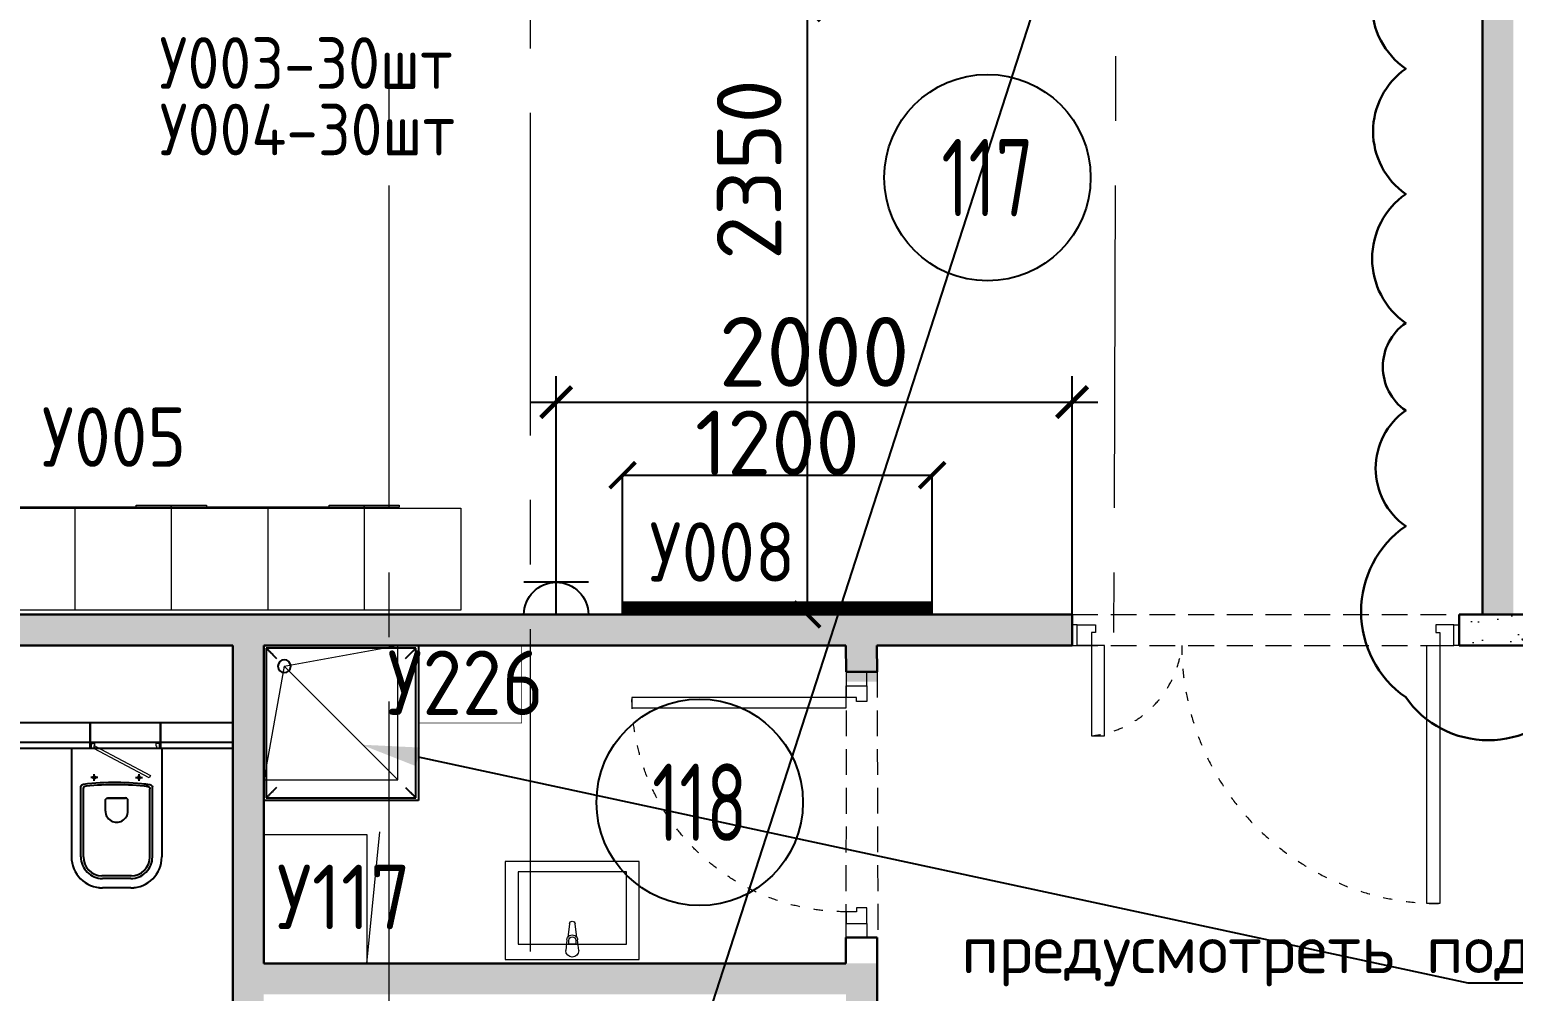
# Model space of a CAD drawing. Header units: millimetres. Extents: x -8417289 to 9420486, y 0 to 166066.
# Drawn here: x -192626 to -186875, y 77240 to 80967 of the extents above; entities that cross this region are included whole.
import ezdxf
from ezdxf import colors
from ezdxf.entities.mleader import LeaderData, LeaderLine
from ezdxf.enums import TextEntityAlignment as Align
from ezdxf.math import Vec2, Vec3

# ---------------------------------------------------------------- set-up
doc = ezdxf.new("R2010")
doc.units = ezdxf.units.MM
doc.header["$MEASUREMENT"] = 0
doc.set_wipeout_variables(frame=1)
doc.header["$PDMODE"] = 3
doc.header["$PDSIZE"] = -4
for name, pattern in [('ACAD_ISO03W100', [30, 12, -18]), ('ADSK_Штриховая_ш2 п1', [3, 2, -1]), ('CENTER', [2, 1.25, -0.25, 0.25, -0.25])]:
    doc.linetypes.add(name, pattern=pattern)
doc.layers.get('0').update_dxf_attribs({"color": 250, "lineweight": 9})
doc.layers.get('Defpoints').update_dxf_attribs({"color": 6})
for name, color, linetype, lineweight in [('_АР ТЕКСТ', 250, 'Continuous', 25), ('АР_Двери', 175, 'Continuous', 18), ('АР_Маркер экспликации', 239, 'Continuous', 13), ('АР_Номер помещения', 1, 'Continuous', 25), ('АР_Оси', 195, 'Continuous', 9), ('АР_Перегородки газоблок', 165, 'Continuous', 30), ('АР_Перегородки газоблок_Штрих', 165, 'Continuous', 5), ('АР_тонкая линия', 250, 'Continuous', 0), ('ТХ_мебель передв', 250, 'Continuous', 13)]:
    doc.layers.add(name, color=color, linetype=linetype, lineweight=lineweight)
for name, color, linetype in [('ТХ_мебель передв_поз', 251, 'Continuous'), ('ТХ_привязки ЭО', 96, 'Continuous'), ('ТХ_привязки_ВК', 174, 'Continuous'), ('ТХ_привязки_ЭО', 96, 'Continuous'), ('ТХ_примечание', 40, 'Continuous'), ('ТХ_размеры', 240, 'Continuous'), ('ТХ_розетки ЭО', 86, 'Continuous'), ('ТХ_сантехника', 253, 'Continuous')]:
    doc.layers.add(name, color=color, linetype=linetype)
doc.styles.add('GOST 2.304', font='CS_Gost2304.shx')
doc.styles.add('gost_A', font='CS_Gost2304.shx', dxfattribs={"width": 0.71})
doc.styles.add('ISOCPEUR', font='isocpeur.TTF')
doc.styles.add('ISOCPEUR_1', font='isocpeur.TTF', dxfattribs={"width": 0.9, "height": 250})
doc.dimstyles.new('R_100', dxfattribs={"dimtxt": 270, "dimasz": 120, "dimexe": 100, "dimexo": 0, "dimgap": 60, "dimtad": 1, "dimdec": 0, "dimrnd": 50, "dimzin": 0, "dimdsep": 46, "dimtxsty": 'ISOCPEUR', "dimblk": 'ARCHTICK', "dimcen": 0, "dimdle": 100, "dimclrd": 256, "dimclre": 256, "dimclrt": 256, "dimadec": 0, "dimazin": 0, "dimtfac": 2, "dimtdec": 0, "dimtofl": 0, "dimtmove": 1, "dimatfit": 3, "dimfxl": 1, "dimtvp": 3, "dimtolj": 1, "dimtzin": 0, "dimarcsym": 0})
doc.dimstyles.new('Копия SPDS', dxfattribs={"dimtxt": 250, "dimasz": 100, "dimexe": 0.5, "dimexo": 0.625, "dimtad": 1, "dimdec": 0, "dimrnd": 10, "dimtxsty": 'ISOCPEUR', "dimblk": 'ARCHTICK', "dimcen": 2.5, "dimdle": 0.5, "dimclrd": 256, "dimclre": 256, "dimclrt": 256, "dimadec": 0, "dimazin": 2, "dimtfac": 0.75, "dimtdec": 0, "dimtmove": 1, "dimatfit": 3, "dimfxl": 1, "dimtolj": 1, "dimarcsym": 1})
pattern_1 = [(50, (0, 0), (215.17805, -18.82564), [22.5, -247.5]), (355, (0, 0), (-41.6254, 225.65764), [18, -198]), (100.45144, (17.93, -1.57), (173.55265, 206.832), [19.12206, -210.34263]), (46.1842, (0, 60), (320.1724, -49.6558), [33.75, -371.25]), (96.63564, (26.68, 55.86), (280.3986, 292.2356), [28.6831, -315.51413]), (351.18416, (0, 60), (280.3986, 292.2356), [27, -297]), (21, (30, 45), (179.07212, -120.78567), [22.5, -247.5]), (326, (30, 45), (72.9946, 217.54501), [18, -198]), (71.45144, (44.92, 34.93), (252.06671, 96.75935), [19.12206, -210.34263]), (37.5, (0, 0), (3.647957, 99.868156), [0, -195.6, 0, -201, 0, -198.75]), (7.5, (0, 0), (78.92086, 118.323514), [0, -114.6, 0, -191.1, 0, -75.75]), (327.5, (-66.9, 0), (160.14673, -6.76646), [0, -75, 0, -234, 0, -310.5]), (317.5, (-96.9, 0), (174.95585, 30.031495), [0, -97.5, 0, -155.4, 0, -220.5])]

# ---------------------------------------------------------------- blocks, each defined once
blk = doc.blocks.new('*U980')
blk.add_lwpolyline([(100, 80), (100, 910), (140, 910), (140, 80)], close=True)
for points in [[(0, 0), (0, 80), (55, 80), (55, 0), (0, 0)], [(55, 80), (55, 0), (115, 0), (115, 40), (100, 40), (100, 80), (55, 80)], [(975, 80), (975, 0), (915, 0), (915, 40), (930, 40), (930, 80), (975, 80)], [(1030, 0), (1030, 80), (975, 80), (975, 0), (1030, 0)]]:
    blk.add_lwpolyline(points)
at = {"linetype": 'ACAD_ISO03W100', "ltscale": 3}
blk.add_arc((100, 80), 830, 0, 90, dxfattribs=at)
blk = doc.blocks.new('*U93')
at = {"layer": 'АР_Номер помещения', "color": 7}
blk.add_circle((-12518.1, 1522.2), 400, dxfattribs=at)
at = {"color": 7, "style": 'ISOCPEUR', "width": 0.7, "flags": 1}
blk.add_attdef('КАТЕГОРИЯ', (-499.2, -2092.2), '', height=250, dxfattribs=at)
at = {"layer": 'АР_Номер помещения', "color": 7, "style": 'ISOCPEUR', "width": 0.7}
blk.add_attdef('НОМЕР_ПОМЕЩЕНИЯ', text='', height=300, dxfattribs=at).set_placement((-12518.1, 1522.2), align=Align.MIDDLE_CENTER)
blk = doc.blocks.new('*U95')
at = {"layer": 'АР_Номер помещения', "color": 7}
blk.add_circle((-20814, 2143.1), 400, dxfattribs=at)
at = {"color": 7, "style": 'ISOCPEUR', "width": 0.7, "flags": 1}
blk.add_attdef('КАТЕГОРИЯ', (-499.2, -2092.2), '', height=250, dxfattribs=at)
at = {"layer": 'АР_Номер помещения', "color": 7, "style": 'ISOCPEUR', "width": 0.7}
blk.add_attdef('НОМЕР_ПОМЕЩЕНИЯ', text='', height=300, dxfattribs=at).set_placement((-20814, 2143.1), align=Align.MIDDLE_CENTER)
blk = doc.blocks.new('Из_буфера30949')
for p, q in [((-600, 0), (-600, 600)), ((-600, 600), (0, 600)), ((-590, 590), (-590, 10)), ((-10, 590), (-590, 590)), ((-10, 10), (-10, 590)), ((0, 600), (0, 0)), ((0, 0), (-600, 0)), ((-590, 10), (-10, 10))]:
    blk.add_line(p, q)
for start, end in [(90, 270), (270, 90)]:
    blk.add_arc((-80, 80), 25, start, end)
for points, knots in [([(-550, 550), (-553.5, 553.6), (-558.7, 558.7), (-565.4, 565.3), (-569.3, 569.3), (-572.2, 572.2), (-575.1, 575.1), (-577.7, 577.7), (-580.1, 580.1), (-582.3, 582.3), (-584.7, 584.7), (-587.1, 587.1), (-589.3, 589.3), (-590, 590), (-590, 590)], [0, 0, 0, 0, 0.166667, 0.25, 0.333333, 0.375, 0.416667, 0.5, 0.541667, 0.583333, 0.666667, 0.75, 0.833333, 1, 1, 1, 1]), ([(-50, 550), (-46.4, 553.5), (-41.3, 558.7), (-34.7, 565.4), (-30.7, 569.3), (-27.8, 572.2), (-24.9, 575.1), (-22.3, 577.7), (-19.9, 580.1), (-17.7, 582.3), (-15.3, 584.7), (-12.9, 587.1), (-10.7, 589.3), (-10, 590), (-10, 590)], [0, 0, 0, 0, 0.166667, 0.25, 0.333333, 0.375, 0.416667, 0.5, 0.541667, 0.583333, 0.666667, 0.75, 0.833333, 1, 1, 1, 1]), ([(-550, 50), (-553.6, 46.5), (-558.7, 41.3), (-565.3, 34.6), (-569.3, 30.7), (-572.2, 27.8), (-575.1, 24.9), (-577.7, 22.3), (-580.1, 19.9), (-582.3, 17.7), (-584.7, 15.3), (-587.1, 12.9), (-589.3, 10.7), (-590, 10), (-590, 10)], [0, 0, 0, 0, 0.166667, 0.25, 0.333333, 0.375, 0.416667, 0.5, 0.541667, 0.583333, 0.666667, 0.75, 0.833333, 1, 1, 1, 1]), ([(-10, 10), (-10, 10), (-10.7, 10.7), (-12.9, 12.9), (-15.3, 15.3), (-17.7, 17.7), (-19.9, 19.9), (-22.3, 22.3), (-24.9, 24.9), (-27.8, 27.8), (-30.7, 30.7), (-34.6, 34.7), (-41.3, 41.3), (-46.5, 46.4), (-50, 50)], [-1, -1, -1, -1, -0.833333, -0.75, -0.666667, -0.583333, -0.541667, -0.5, -0.416667, -0.375, -0.333333, -0.25, -0.166667, 0, 0, 0, 0])]:
    blk.add_open_spline(points, degree=3, knots=knots)
blk = doc.blocks.new('Из_буфера27431')
at = {"linetype": 'Continuous', "lineweight": 5}
for p, q in [((-138.5, 11.1), (-85.6, 17.7)), ((-138.5, 11.1), (-85.6, 17.7)), ((-76.1, 21), (-34.1, 25)), ((-76.1, 21), (-34.1, 25)), ((-59, 13.6), (-73.9, 13.6)), ((-59, 13.6), (-73.9, 13.6)), ((-59, -13.6), (-59, 13.6)), ((-59, -13.6), (-59, 13.6)), ((-85.6, -17.7), (-138.5, -11.1)), ((-85.6, -17.7), (-138.5, -11.1)), ((-34.1, -25), (-76.1, -21)), ((-34.1, -25), (-76.1, -21)), ((-73.9, -13.6), (-59, -13.6)), ((-73.9, -13.6), (-59, -13.6))]:
    blk.add_line(p, q, dxfattribs=at)
for points in [[(0, -260), (-380, -260), (-380, 260), (0, 260)], [(-59, -210), (-339.1, -210), (-339.1, 210), (-59, 210)], [(-59, -210), (-339.1, -210), (-339.1, 210), (-59, 210)]]:
    blk.add_lwpolyline(points, close=True, dxfattribs=at)
for centre, radius, start, end in [((-137.1, 0), 11.2, 97.13892, 262.86108), ((-137.1, 0), 11.2, 97.13892, 262.86108), ((-74.2, 0), 21.1, 122.77103, 237.22897), ((-74.2, 0), 21.1, 122.77103, 237.22897), ((-73.9, 0), 13.6, 90, 270), ((-73.9, 0), 13.6, 90, 270), ((-74.2, 0), 21.1, 95.16961, 122.77103), ((-74.2, 0), 21.1, 95.16961, 122.77103), ((-34.1, 0), 25, 270, 90), ((-34.1, 0), 25, 270, 90), ((-74.2, 0), 21.1, 237.22897, 264.83039), ((-74.2, 0), 21.1, 237.22897, 264.83039)]:
    blk.add_arc(centre, radius, start, end, dxfattribs=at)
blk = doc.blocks.new('унитаз поликлиники')
for p, q in [((0, 175), (0, -175)), ((0, 175), (420, 175)), ((420, 138.7), (149.6, 138.7)), ((420, 129), (156.8, 128.7)), ((125.6, 86.7), (99.5, 86.7)), ((112.4, 73.1), (112.4, 100.2)), ((191.9, -33.7), (191.9, 33.7)), ((242.4, 43.7), (201.9, 43.7)), ((494, 57.1), (494, -57.1)), ((504, 55), (504, -55)), ((540, 55), (540, -55)), ((242.4, -43.7), (201.9, -43.7)), ((125.5, -86.5), (99.4, -86.5)), ((112.3, -73), (112.3, -100.1)), ((420, -139), (147.9, -138.7)), ((420, -129), (155.2, -128.7)), ((0, -175), (420, -175))]:
    blk.add_line(p, q)
for centre, radius, start, end in [((420, 55), 120, 0, 90), ((420.5, 55.2), 83.5, 359.86187, 90.33349), ((420, 55), 74, 0, 90), ((242.4, 0), 43.7, 270, 90), ((420, -55), 120, 270, 0), ((420, -55), 84, 270, 0), ((420, -55), 74, 270, 358.40182)]:
    blk.add_arc(centre, radius, start, end)
at = {"extrusion": (0, 0, -1)}
for centre, major_axis, ratio, start_param, end_param in [((1158.1, 0), (-731, -726.4), 0.993775, 0.659849, 0.910919), ((984.1, 0), (-23.4, -941.4), 0.89728, 1.422258, 1.677847), ((149.5, 127.3), (-5.6, -10.5), 0.821373, 1.269211, 2.570669), ((154.4, 119.8), (-5.61, -7.72), 0.798093, 1.232924, 2.686723), ((112.4, 86.8), (3.55, 3.55), 1, 5.504025, 11.78721), ((201.9, -33.5), (4.12, -9.49), 0.964797, 0.42926, 1.943413), ((147.9, -127.5), (5.4, -10.4), 0.836443, 0.56114, 1.877577), ((155.2, -117.5), (5.3, -10.4), 0.842984, 0.549902, 1.8819)]:
    blk.add_ellipse(centre, major_axis=major_axis, ratio=ratio, start_param=start_param, end_param=end_param, dxfattribs=at)
for centre, major_axis, ratio, start_param, end_param in [((201.9, 33.5), (4.12, 9.49), 0.964797, 0.42926, 1.943413), ((112.3, -86.6), (3.54, -3.55), 1, 5.504025, 11.78721)]:
    blk.add_ellipse(centre, major_axis=major_axis, ratio=ratio, start_param=start_param, end_param=end_param)
blk = doc.blocks.new('Полуторная_на лестницу')
for points in [[(75, 80), (75, 1080), (124.9, 1080), (124.9, 80)], [(1375.1, 430), (1375.1, 80), (1425, 80), (1425, 430)]]:
    blk.add_lwpolyline(points, close=True)
for points in [[(0, 0), (0, 80), (20, 80), (20, 0), (0, 0)], [(20, 80), (20, 0), (90, 0), (90, 30), (75, 30), (75, 80), (20, 80)], [(1480, 80), (1480, 0), (1410, 0), (1410, 30), (1425, 30), (1425, 80), (1480, 80)], [(1500, 0), (1500, 80), (1480, 80), (1480, 0), (1500, 0)]]:
    blk.add_lwpolyline(points)
at = {"linetype": 'ACAD_ISO03W100', "ltscale": 3}
for centre, radius, start, end in [((75, 80), 1000, 0, 90), ((1465.4, 39.6), 392.5, 95.90754, 174.09246)]:
    blk.add_arc(centre, radius, start, end, dxfattribs=at)
blk = doc.blocks.new('_DotSmall')
at = {"color": 0, "linetype": 'ByBlock', "const_width": 0.5}
blk.add_lwpolyline([(-0.0625, 0, 1), (0.0625, 0, 1)], format="xyb", close=True, dxfattribs=at)
blk = doc.blocks.new('A$Ccaf15605')
at = {"layer": 'ТХ_сантехника', "lineweight": 13, "ltscale": 500}
for p, q in [((0, 0), (-80, 440)), ((440, 440), (0, 0)), ((0, 0), (440, -80))]:
    blk.add_line(p, q, dxfattribs=at)
for points in [[(520, 520), (-80, 520), (-80, -80), (520, -80)], [(440, 440), (-80, 440), (-80, -80), (440, -80)]]:
    blk.add_lwpolyline(points, close=True, dxfattribs=at)
blk.add_circle((0, 0), 25, dxfattribs=at)
blk = doc.blocks.new('*U1757')
at = {"color": 7}
blk.add_wipeout([(-565, 60), (445, 60), (445, -310), (-565, -310)], dxfattribs=at)
for p, q in [((-530, 60), (-565, 60)), ((-550, 60), (-550, -10)), ((-550, -10), (-550, 60)), ((-510, 60), (-530, 60)), ((-510, 20), (-510, 60)), ((-500, 20), (-510, 20)), ((-500, -10), (-500, 20)), ((380, -10), (380, 20)), ((380, 20), (390, 20)), ((390, 20), (390, 60)), ((390, 60), (410, 60)), ((410, 60), (445, 60)), ((430, 60), (430, -10)), ((430, -10), (430, 60)), ((-565, -10), (-530, -10)), ((-530, -10), (-500, -10)), ((410, -10), (380, -10)), ((445, -10), (410, -10))]:
    blk.add_line(p, q)
at = {"lineweight": 30}
for p, q in [((-565, 60), (-565, -310)), ((445, 60), (445, -310))]:
    blk.add_line(p, q, dxfattribs=at)
blk.add_lwpolyline([(389, 60), (370, 25), (-424, 448), (-406, 483)], close=True)
blk = doc.blocks.new('A$C3da1b1ea')
at = {"lineweight": 0}
blk.add_lwpolyline([(0, 0), (50, 0), (50, -1200), (0, -1200), (0, 0)], dxfattribs=at)
blk = doc.blocks.new('_ArchTick')
at = {"color": 0, "linetype": 'ByBlock', "const_width": 0.15}
blk.add_lwpolyline([(-0.5, -0.5), (0.5, 0.5)], dxfattribs=at)
blk = doc.blocks.new('*D2115')
at = {"layer": 'Defpoints', "color": 0, "lineweight": 13, "transparency": 16777216}
for p in [(-189397.5, 81051.1, 0.6), (-189611.4, 78700.8), (-189397.5, 78700.8, 0.6)]:
    blk.add_point(p, dxfattribs=at)
at = {"layer": 'ТХ_размеры', "lineweight": -2, "transparency": 16777216}
for p, q in [((-189398.1, 81051.1), (-189611.9, 81051.1)), ((-189611.4, 81051.6), (-189611.4, 78700.3)), ((-189398.1, 78700.8), (-189611.9, 78700.8))]:
    blk.add_line(p, q, dxfattribs=at)
at = {"layer": 'ТХ_размеры', "lineweight": -2, "transparency": 16777216, "xscale": 100, "yscale": 100, "zscale": 100}
for p, rotation in [((-189611.4, 81051.1), 90), ((-189611.4, 78700.8), 270)]:
    blk.add_blockref('_ArchTick', p, dxfattribs=dict(at, rotation=rotation))
at = {"layer": 'ТХ_размеры', "transparency": 16777216, "insert": (-189837, 80424.7), "char_height": 250, "attachment_point": 5, "rotation": 90, "style": 'ISOCPEUR'}
blk.add_mtext('\\A1;2350', dxfattribs=at)
blk = doc.blocks.new('*D2118')
at = {"layer": 'Defpoints', "color": 0, "lineweight": 13, "ltscale": 0.1, "transparency": 16777216}
for p in [(-189127.4, 79240.5), (-190327.4, 78700.3), (-189127.4, 78700.3)]:
    blk.add_point(p, dxfattribs=at)
at = {"layer": 'ТХ_размеры', "lineweight": -2, "ltscale": 0.1, "transparency": 16777216}
for p, q in [((-190327.9, 79240.5), (-189126.9, 79240.5)), ((-190327.4, 78701), (-190327.4, 79241)), ((-189127.4, 78701), (-189127.4, 79241))]:
    blk.add_line(p, q, dxfattribs=at)
at = {"layer": 'ТХ_размеры', "lineweight": -2, "ltscale": 0.1, "transparency": 16777216, "xscale": 100, "yscale": 100, "zscale": 100, "rotation": 180}
blk.add_blockref('_ArchTick', (-190327.4, 79240.5), dxfattribs=at)
at = {"layer": 'ТХ_размеры', "lineweight": -2, "ltscale": 0.1, "transparency": 16777216, "xscale": 100, "yscale": 100, "zscale": 100}
blk.add_blockref('_ArchTick', (-189127.4, 79240.5), dxfattribs=at)
at = {"layer": 'ТХ_размеры', "ltscale": 0.1, "transparency": 16777216, "insert": (-189727.4, 79366.1), "char_height": 250, "attachment_point": 5, "style": 'ISOCPEUR'}
blk.add_mtext('\\A1;1200', dxfattribs=at)
blk = doc.blocks.new('Шкаф для ПУИ 500х400')
blk.add_line((400, 0), (450, -510))
blk.add_lwpolyline([(400, -500), (400, 0), (0, 0), (0, -500)], close=True)
blk = doc.blocks.new('У226')
at = {"ltscale": 0.1, "const_width": 2}
blk.add_lwpolyline([(291837.1, -218416.9), (292137.1, -218416.9), (292137.1, -218816.9), (291837.1, -218816.9)], close=True, dxfattribs=at)
blk = doc.blocks.new('*U3110')
at = {"color": 0, "linetype": 'ByBlock', "lineweight": -2}
for p, q in [((0, 2.5), (0, -2.5)), ((2.5, 2.5), (2.5, -2.5)), ((0, 0), (2.5, 0)), ((2.5, 0), (5, 0))]:
    blk.add_line(p, q, dxfattribs=at)
blk.add_arc((0, 0), 2.5, 270, 90, dxfattribs=at)
at = {"style": 'GOST 2.304', "width": 0.8, "flags": 1}
blk.add_attdef('MARKA', (-9.86, 4.54), '', height=2.5, dxfattribs=at)
at = {"ltscale": 50, "style": 'gost_A', "width": 0.71}
blk.add_attdef('№GRUP', text='', height=2.5, dxfattribs=at).set_placement((5.14, 6.05), align=Align.MIDDLE_CENTER)
blk = doc.blocks.new('*D2732')
at = {"layer": 'Defpoints', "color": 0, "linetype": 'ByBlock', "lineweight": 13, "ltscale": 500, "transparency": 16777216}
for p in [(-188584.8, 79523.5), (-190584.8, 78950.3), (-188584.8, 78700.3)]:
    blk.add_point(p, dxfattribs=at)
at = {"layer": 'ТХ_привязки_ЭО', "linetype": 'ByBlock', "lineweight": -2, "ltscale": 500, "transparency": 16777216}
for p, q in [((-190584.8, 78950.3), (-190584.8, 79623.5)), ((-188584.8, 78700.3), (-188584.8, 79623.5)), ((-190684.8, 79523.5), (-188484.8, 79523.5))]:
    blk.add_line(p, q, dxfattribs=at)
at = {"layer": 'ТХ_привязки_ЭО', "linetype": 'ByBlock', "lineweight": -2, "ltscale": 500, "transparency": 16777216, "xscale": 120, "yscale": 120, "zscale": 120, "rotation": 180}
blk.add_blockref('_ArchTick', (-190584.8, 79523.5), dxfattribs=at)
at = {"layer": 'ТХ_привязки_ЭО', "linetype": 'ByBlock', "lineweight": -2, "ltscale": 500, "transparency": 16777216, "xscale": 120, "yscale": 120, "zscale": 120}
blk.add_blockref('_ArchTick', (-188584.8, 79523.5), dxfattribs=at)
at = {"layer": 'ТХ_привязки_ЭО', "linetype": 'ByBlock', "lineweight": 13, "ltscale": 500, "transparency": 16777216, "insert": (-189584.8, 79718.5), "char_height": 270, "attachment_point": 5, "style": 'ISOCPEUR'}
blk.add_mtext('\\A1;2000', dxfattribs=at)
blk = doc.blocks.new('_Dot')
at = {"color": 0, "linetype": 'ByBlock', "lineweight": -2}
blk.add_line((-0.5, 0), (-1, 0), dxfattribs=at)
at = {"color": 0, "linetype": 'ByBlock', "const_width": 0.5}
blk.add_lwpolyline([(-0.25, 0, 1), (0.25, 0, 1)], format="xyb", close=True, dxfattribs=at)
blk = doc.blocks.new('_None')

msp = doc.modelspace()

# ---------------------------------------------------------------- hatches: boundary and pattern name
at = {"layer": 'АР_Перегородки газоблок_Штрих', "ltscale": 100}
h = msp.add_hatch(dxfattribs=at)
h.set_pattern_fill('AR-CONC', color=256, scale=30)
h.set_pattern_definition([(50, (-100, 0), (215.17805, -18.82564), [22.5, -247.5]), (355, (-100, 0), (-41.6254, 225.65764), [18, -198]), (100.45144, (-82.07, -1.57), (173.55265, 206.832), [19.12206, -210.34263]), (46.1842, (-100, 60), (320.1724, -49.6558), [33.75, -371.25]), (96.63564, (-73.32, 55.86), (280.3986, 292.2356), [28.6831, -315.51413]), (351.18416, (-100, 60), (280.3986, 292.2356), [27, -297]), (21, (-70, 45), (179.07212, -120.78567), [22.5, -247.5]), (326, (-70, 45), (72.9946, 217.54501), [18, -198]), (71.45144, (-55.08, 34.93), (252.06671, 96.75935), [19.12206, -210.34263]), (37.5, (-100, 0), (3.647957, 99.868156), [0, -195.6, 0, -201, 0, -198.75]), (7.5, (-100, 0), (78.92086, 118.323514), [0, -114.6, 0, -191.1, 0, -75.75]), (327.5, (-166.9, 0), (160.14673, -6.76646), [0, -75, 0, -234, 0, -310.5]), (317.5, (-196.9, 0), (174.95585, 30.03149), [0, -97.5, 0, -155.4, 0, -220.5])])
h.paths.add_polyline_path([(-186994.7, 86350.6), (-186874.7, 86350.6), (-186874.7, 78700.3), (-186994.7, 78700.3)])
h = msp.add_hatch(dxfattribs=at)
h.set_pattern_fill('AR-CONC', color=256, scale=30)
h.set_pattern_definition(pattern_1)
h.paths.add_polyline_path([(-186373.9, 78700.3), (-187084.8, 78700.3), (-187084.8, 78580.3), (-186373.9, 78580.3)])

# ---------------------------------------------------------------- linework, layer by layer
at = {"layer": 'Defpoints', "color": 4, "lineweight": 30}
msp.add_lwpolyline([(-186836.7, 86920.2, 0.520567), (-187291.9, 86815, 0.520567), (-187291.9, 86380.9, 0.520567), (-187291.9, 85768.8, 0.520567), (-187291.9, 85193.7, 0.520567), (-187291.9, 84850.4, 0.520567), (-187291.9, 84395.1, 0.520567), (-187291.9, 83857.8, 0.520567), (-187291.9, 83323.1, 0.520567), (-187291.9, 82834.5, 0.520567), (-187291.9, 82243, 0.520567), (-187291.9, 81761.9, 0.520567), (-187291.9, 81320.9, 0.520567), (-187291.9, 80815.1, 0.520567), (-187291.9, 80329.7, 0.520567), (-187291.9, 79830, 0.520567), (-187291.9, 79490.5, 0.520567), (-187291.9, 79043.4, 0.520567), (-187291.9, 78379.9, 0.520567), (-186651.8, 78379.9, 0.520567)], format="xyb", dxfattribs=at)
at = {"layer": 'АР_Оси', "linetype": 'CENTER', "ltscale": 1000}
for p, q in [((-191233.9, 134363.2), (-191233.9, 74900)), ((-188233.9, 134363.2), (-188423.9, 78630.8)), ((-190683.9, 53394.4), (-190683.9, 87701.9))]:
    msp.add_line(p, q, dxfattribs=at)
at = {"layer": 'АР_Перегородки газоблок', "ltscale": 100}
for points in [[(-186994.7, 78700.3), (-186994.7, 86350.6)], [(-194638.9, 78700.3), (-188584.8, 78700.3)], [(-188584.8, 78700.3), (-188584.8, 78580.3)], [(-187084.8, 78580.3), (-187084.8, 78700.3)], [(-187084.8, 78700.3), (-186373.9, 78700.3)], [(-194638.9, 78580.3), (-191838.5, 78580.3)], [(-191838.5, 76146.4), (-191838.5, 78580.3)], [(-191718.5, 78580.4), (-189461.4, 78580.4)], [(-191718.5, 78580.3), (-191718.5, 77348.7)], [(-189461.1, 78478.7), (-189461.4, 78580.3)], [(-189341.4, 78580.3), (-189341.1, 78479)], [(-189341.4, 78580.3), (-188584.8, 78580.3)], [(-187084.8, 78580.3), (-186373.9, 78580.3)], [(-189341.1, 78479), (-189461.1, 78478.7)], [(-189461.5, 77348.7), (-189461.5, 77448.7), (-189341.1, 77448.7)], [(-189341.1, 77448.7), (-189341.1, 76295.7)], [(-191718.5, 77348.7), (-189461.5, 77348.7)]]:
    msp.add_lwpolyline(points, dxfattribs=at)
at = {"layer": 'АР_тонкая линия', "linetype": 'ADSK_Штриховая_ш2 п1', "ltscale": 50}
for p, q in [((-188584.8, 78700.3), (-187084.8, 78700.3)), ((-188584.8, 78580.3), (-187084.8, 78580.3)), ((-189461.1, 78478.7), (-189461.5, 77448.7)), ((-189341.1, 78479), (-189337.9, 77448.7))]:
    msp.add_line(p, q, dxfattribs=at)
at = {"layer": 'ТХ_мебель передв'}
for p, q in [((-192450.7, 79112.9), (-192450.7, 78717.8)), ((-192076.7, 79112.9), (-192076.7, 78717.8)), ((-191702.7, 79112.9), (-191702.7, 78717.8)), ((-191328.7, 79112.9), (-191328.7, 78717.8)), ((-190954.7, 79112.9), (-190954.7, 78717.8)), ((-190954.7, 79112.9), (-190954.7, 78717.8))]:
    msp.add_line(p, q, dxfattribs=at)
for points in [[(-191192.8, 79116.9), (-193198.7, 79116.9), (-193198.7, 79112.9), (-190954.7, 79112.9)], [(-190954.7, 78717.8), (-193198.7, 78717.8), (-193198.7, 79112.9), (-190954.7, 79112.9)]]:
    msp.add_lwpolyline(points, dxfattribs=at)
for points in [[(-192212.7, 79123.8), (-192076.7, 79123.8), (-192076.7, 79116.9), (-192212.7, 79116.9)], [(-192076.7, 79123.8), (-191940.8, 79123.8), (-191940.8, 79116.9), (-192076.7, 79116.9)], [(-191464.7, 79123.8), (-191328.7, 79123.8), (-191328.7, 79116.9), (-191464.7, 79116.9)], [(-191328.7, 79123.8), (-191192.8, 79123.8), (-191192.8, 79116.9), (-191328.7, 79116.9)]]:
    msp.add_lwpolyline(points, close=True, dxfattribs=at)
at = {"layer": 'ТХ_мебель передв', "const_width": 50}
msp.add_lwpolyline([(-189127.4, 78725.3), (-190327.4, 78725.3)], dxfattribs=at)

# ---------------------------------------------------------------- block references
at = {"lineweight": 13, "ltscale": 500, "rotation": 270}
msp.add_blockref('A$Ccaf15605', (-191638.5, 78500.3), dxfattribs=at)
at = {"layer": 'АР_Двери', "rotation": 180}
msp.add_blockref('Полуторная_на лестницу', (-187084.8, 78660.3), dxfattribs=at)
at = {"layer": 'АР_Двери', "xscale": -1, "rotation": 90}
msp.add_blockref('*U980', (-189381.1, 78478.7), dxfattribs=at)
at = {"layer": 'АР_Двери', "xscale": 0.2701273999331003, "yscale": 0.2701273999331003, "zscale": 0.2701273999331003, "rotation": 180.0022807060942}
msp.add_blockref('*U1757', (-192271.5, 78197.7), dxfattribs=at)
at = {"layer": 'АР_Маркер экспликации', "color": 7}
ref = msp.add_blockref('*U93', (-176394.9, 78871.3), dxfattribs=at)
ref.add_attrib('НОМЕР_ПОМЕЩЕНИЯ', '117', dxfattribs={"layer": 'АР_Номер помещения', "color": 7, "height": 300, "style": 'ISOCPEUR', "width": 0.7}).set_placement((-188913, 80393.5), align=Align.MIDDLE_CENTER)
ref = msp.add_blockref('*U95', (-169214.5, 75829.6), dxfattribs=at)
ref.add_attrib('НОМЕР_ПОМЕЩЕНИЯ', '118', dxfattribs={"layer": 'АР_Номер помещения', "color": 7, "height": 300, "style": 'ISOCPEUR', "width": 0.7}).set_placement((-190028.5, 77972.7), align=Align.MIDDLE_CENTER)
at = {"layer": 'ТХ_мебель передв', "lineweight": 0, "rotation": 89.99999999999999}
msp.add_blockref('A$C3da1b1ea', (-190327.4, 78700.3), dxfattribs=at)
at = {"layer": 'ТХ_мебель передв', "rotation": 270}
msp.add_blockref('У226', (27698.3, 370417.4), dxfattribs=at)
at = {"layer": 'ТХ_мебель передв', "xscale": -1, "rotation": 180}
msp.add_blockref('Шкаф для ПУИ 500х400', (-191718.5, 77348.7), dxfattribs=at)
at = {"layer": 'ТХ_розетки ЭО', "linetype": 'ByBlock', "ltscale": 50, "xscale": -50, "yscale": 50, "zscale": 50, "rotation": 270}
msp.add_blockref('*U3110', (-190584.8, 78700.3), dxfattribs=at)
at = {"layer": 'ТХ_сантехника', "ltscale": 75, "rotation": 180}
msp.add_blockref('Из_буфера30949', (-191718.5, 78580.3), dxfattribs=at)
msp.add_blockref('Из_буфера30949', (-191718.5, 78580.3), dxfattribs=at)
at = {"layer": 'ТХ_сантехника', "ltscale": 100, "xscale": -1, "rotation": 90}
msp.add_blockref('Из_буфера27431', (-190522.5, 77364), dxfattribs=at)

# ---------------------------------------------------------------- texts
at = {"layer": 'ТХ_мебель передв_поз', "style": 'ISOCPEUR_1', "width": 0.9}
for s, height, p in [('У003-30шт', 200, (-192123.3, 80737.5)), ('У004-30шт', 200, (-192122.3, 80479.8)), ('У005', 230, (-192579.3, 79273, -0.6)), ('У008', 230, (-190224.2, 78827.7))]:
    msp.add_text(s, height=height, dxfattribs=at).set_placement(p)
at = {"layer": 'ТХ_мебель передв_поз', "lineweight": 0, "ltscale": 100, "transparency": 33554687, "style": 'ISOCPEUR_1', "width": 0.9}
for s, p in [('У226', (-191240, 78311, -0.6)), ('У117', (-191668.5, 77481))]:
    msp.add_text(s, height=250, dxfattribs=at).set_placement(p)

# ---------------------------------------------------------------- dimensions: what is measured, and where the dimension line sits
at = {"layer": 'ТХ_привязки_ЭО', "linetype": 'ByBlock', "lineweight": 13, "ltscale": 500}
dim = msp.add_linear_dim(base=(-188584.8, 79523.5), p1=(-190584.8, 78950.3), p2=(-188584.8, 78700.3), dimstyle='R_100', override={"dimpost": '\\X'}, dxfattribs=at)
dim.commit()
dim.dimension.update_dxf_attribs({"geometry": '*D2732', "text_midpoint": (-189584.8, 79718.5)})
at = {"layer": 'ТХ_размеры'}
dim = msp.add_linear_dim(base=(-189611.4, 78700.8), p1=(-189397.5, 81051.1, 0.6), p2=(-189397.5, 78700.8, 0.6), angle=270, dimstyle='Копия SPDS', dxfattribs=at)
dim.commit()
dim.dimension.update_dxf_attribs({"geometry": '*D2115', "text_midpoint": (-189711.4, 80424.7), "dimtype": 160})
at = {"layer": 'ТХ_размеры', "ltscale": 0.1}
dim = msp.add_linear_dim(base=(-189127.4, 79240.5), p1=(-190327.4, 78700.3), p2=(-189127.4, 78700.3), dimstyle='Копия SPDS', dxfattribs=at)
dim.commit()
dim.dimension.update_dxf_attribs({"geometry": '*D2118', "text_midpoint": (-189727.4, 79366.1)})

# ---------------------------------------------------------------- leaders
at = {"layer": 'ТХ_привязки ЭО'}
ml = msp.add_multileader_mtext('Standard', dxfattribs=at)
ml.set_content('\\A1;{\\fArial|b0|i0|c204|p34;Кабель из стены на Н-1200 \\A0;мм от УЧП\\A1; (\\fArial|b0|i0|c0|p34;L-1\\fArial|b0|i0|c204|p34;,0м)\\Pдля подкл. электросушителя для рук \\A0;(поз. У240):\\P- 1,0 кВт/220В/1Ф}', color=256, style='ISOCPEUR')
ml.set_leader_properties()
ml.set_arrow_properties(name='NONE')
ml.build(insert=Vec2(0, 0))
ml.multileader.update_dxf_attribs({"text_left_attachment_type": 6, "text_right_attachment_type": 6, "dogleg_length": 0.36})
ctx = ml.context
ctx.base_point, ctx.char_height, ctx.landing_gap_size, ctx.plane_origin = Vec3(-184426.6, 94360.7), 200, 0, Vec3(-209147.3, 85625)
ctx.left_attachment, ctx.right_attachment = 6, 6
notes = []
notes.append((ctx, [(0, (1, 1, 0), (-184427, 94360.7), (1, 0), 0.36, [(1, [(-190621.1, 75208.8)], 0, [])])]))
ctx.mtext.insert, ctx.mtext.width, ctx.mtext.flow_direction = Vec3(-184426.6, 94600.7), 6437.978, 5
at = {"layer": 'ТХ_привязки_ВК'}
ml = msp.add_multileader_mtext('Standard', dxfattribs=at)
ml.set_content('\\A1;\\pxql,t3;{\\fArial|b0|i0|c204|p34;В\\A0;ентили подвода хол. и гор. воды dy-15, \\fArial|b0|i0|c0|p34;h-\\fArial|b0|i0|c204|p34;5\\fArial|b0|i0|c0|p34;00\\fArial|b0|i0|c204|p34;мм\\fArial|b0|i0|c0|p34; \\fArial|b0|i0|c204|p34;от УЧП, \\P\\ptz;Выпуск - канализация dy-50, \\fArial|b0|i0|c0|p34;h-\\fArial|b0|i0|c204|p34;450мм\\fArial|b0|i0|c0|p34; \\fArial|b0|i0|c204|p34;от УЧП\\P\\pt3;\\A1;-высота установки 700мм от УЧП \\P\\ptz;\\A0;для подкл. раковины (поз. У007)}', color=256, style='ISOCPEUR')
ml.set_leader_properties()
ml.set_arrow_properties(name='DOT')
ml.build(insert=Vec2(0, 0))
ml.multileader.update_dxf_attribs({"text_left_attachment_type": 6, "text_right_attachment_type": 6, "dogleg_length": 0.36, "arrow_head_size": 100})
ctx = ml.context
ctx.base_point, ctx.char_height, ctx.arrow_head_size, ctx.plane_origin = Vec3(-184428.6, 95778.2), 200, 100, Vec3(-173604.2, 100381)
ctx.left_attachment, ctx.right_attachment = 6, 6
notes.append((ctx, [(0, (1, 1, 0), (-184429, 95778.2), (1, 0), 0.36, [(1, [(-194032.9, 78700.3)], 0, [])])]))
ctx.mtext.insert, ctx.mtext.width, ctx.mtext.defined_height, ctx.mtext.flow_direction = Vec3(-184426.6, 96037), 11731.073, 3256.3, 5
for ctx, leaders in notes:
    for number, flags, end, landing, length, lines in leaders:
        leader = LeaderData()
        leader.index, (leader.has_last_leader_line, leader.has_dogleg_vector, leader.attachment_direction) = number, flags
        leader.last_leader_point, leader.dogleg_vector, leader.dogleg_length = Vec3(end), Vec3(landing), length
        for number, points, colour, breaks in lines:
            line = LeaderLine()
            line.index, line.vertices, line.color, line.breaks = number, Vec3.list(points), colors.encode_raw_color(colour), breaks
            leader.lines.append(line)
        ctx.leaders.append(leader)

# ---------------------------------------------------------------- next in the draw order: hatches: boundary and pattern name
at = {"layer": 'АР_Перегородки газоблок_Штрих', "ltscale": 100}
h = msp.add_hatch(dxfattribs=at)
h.set_pattern_fill('AR-CONC', color=256, scale=30)
h.set_pattern_definition(pattern_1)
h.paths.add_polyline_path([(-189341.6, 77348.7), (-191718.5, 77348.7), (-191718.5, 78580.3), (-189461.4, 78580.3), (-189461.1, 78439.9), (-189341.1, 78440.2), (-189341.4, 78580.3), (-188584.9, 78580.3), (-188584.7, 78700.3), (-194486.1, 78700.4), (-194638.9, 78700.4), (-194638.9, 78580.4), (-191838.5, 78580.3), (-191838.5, 76146.4), (-191723.4, 76146.4), (-191718.5, 76151.3), (-191718.5, 77228.7), (-189461.5, 77228.7), (-189461.1, 76295.7), (-189341.1, 76295.7)])

# ---------------------------------------------------------------- next in the draw order: linework, layer by layer
at = {"layer": 'АР_Перегородки газоблок', "color": 0, "lineweight": 25, "ltscale": 100}
for points in [[(-194638.9, 78281.5), (-191838.5, 78281.5)], [(-194638.9, 78206.5), (-191838.5, 78206.5)], [(-191838.5, 78181.5), (-194638.9, 78181.5)]]:
    msp.add_lwpolyline(points, dxfattribs=at)

# ---------------------------------------------------------------- next in the draw order: block references
at = {"layer": 'ТХ_сантехника', "rotation": 270}
for p in [(-192288.5, 78181.5), (-192288.5, 78181.4)]:
    msp.add_blockref('унитаз поликлиники', p, dxfattribs=at)

# ---------------------------------------------------------------- next in the draw order: leaders
at = {"layer": '_АР ТЕКСТ'}
ml = msp.add_multileader_mtext('Standard', dxfattribs=at)
ml.set_content('{\\W0.8;-2,550}', color=256, style='ISOCPEUR')
ml.set_leader_properties(color=256, linetype='Continuous', lineweight=-1)
ml.set_arrow_properties(name='DOTSMALL')
ml.build(insert=Vec2(0, 0))
ml.multileader.update_dxf_attribs({"has_text_frame": 1, "text_left_attachment_type": 4, "text_right_attachment_type": 4, "dogleg_length": 100, "arrow_head_size": 180})
ctx = ml.context
ctx.base_point, ctx.char_height, ctx.arrow_head_size, ctx.landing_gap_size, ctx.plane_origin = Vec3(-302775.8, 123943.3, -2), 250, 180, 50, Vec3(-302295.5, 121699.2, -2)
ctx.left_attachment, ctx.right_attachment = 4, 4
notes = []
notes.append((ctx, [(0, (0, 0, 0), (0, 0), (1, 0), 1, [])]))
ctx.mtext.insert, ctx.mtext.width, ctx.mtext.defined_height, ctx.mtext.line_spacing_style, ctx.mtext.flow_direction = Vec3(-302725.8, 124276.6, -2), 801.086, 330.7, 2, 5
ml = msp.add_multileader_mtext('Standard', dxfattribs=at)
ml.set_content('{\\W0.8;-2,550}', color=256, style='ISOCPEUR')
ml.set_leader_properties(color=256, linetype='Continuous', lineweight=-1)
ml.set_arrow_properties(name='DOTSMALL')
ml.build(insert=Vec2(0, 0))
ml.multileader.update_dxf_attribs({"has_text_frame": 1, "text_left_attachment_type": 4, "text_right_attachment_type": 4, "dogleg_length": 100, "arrow_head_size": 180})
ctx = ml.context
ctx.base_point, ctx.char_height, ctx.arrow_head_size, ctx.landing_gap_size, ctx.plane_origin = Vec3(-314736, 120073.3, -2), 250, 180, 50, Vec3(-314255.7, 117829.3, -2)
ctx.left_attachment, ctx.right_attachment = 4, 4
notes.append((ctx, [(0, (0, 0, 0), (0, 0), (1, 0), 1, [])]))
ctx.mtext.insert, ctx.mtext.width, ctx.mtext.defined_height, ctx.mtext.line_spacing_style, ctx.mtext.flow_direction = Vec3(-314686, 120406.6, -2), 801.086, 330.7, 2, 5
at = {"layer": 'ТХ_примечание'}
ml = msp.add_multileader_mtext('Standard', dxfattribs=at)
ml.set_content('\\pxsm1,qc;{\\C256;предусмотреть поддон 600х600 в строительном исполнении}', color=7, style='ISOCPEUR')
ml.set_leader_properties(color=256, lineweight=25)
ml.build(insert=Vec2(0, 0))
ml.multileader.update_dxf_attribs({"text_left_attachment_type": 6, "text_right_attachment_type": 6, "dogleg_length": 150, "arrow_head_size": 225, "scale": 75})
ctx = ml.context
ctx.base_point, ctx.scale, ctx.char_height, ctx.arrow_head_size, ctx.landing_gap_size, ctx.plane_origin = Vec3(-186901.4, 77273.2, -0.6), 75, 187.5, 225, 150, Vec3(-161238.8, 62687.9, -0.6)
ctx.left_attachment, ctx.right_attachment, ctx.text_align_type = 6, 6, 1
notes.append((ctx, [(0, (1, 1, 0), (-187051.4, 77273.2, -0.6), (1, 0), 150, [(1, [(-191340.2, 78196.2, -0.6)], 0, [])])]))
ctx.mtext.insert, ctx.mtext.width, ctx.mtext.defined_height, ctx.mtext.alignment, ctx.mtext.line_spacing_factor, ctx.mtext.flow_direction = Vec3(-185439.6, 77498.2, -0.6), 2623.525, 2263.3, 2, 0.8, 5
for ctx, leaders in notes:
    for number, flags, end, landing, length, lines in leaders:
        leader = LeaderData()
        leader.index, (leader.has_last_leader_line, leader.has_dogleg_vector, leader.attachment_direction) = number, flags
        leader.last_leader_point, leader.dogleg_vector, leader.dogleg_length = Vec3(end), Vec3(landing), length
        for number, points, colour, breaks in lines:
            line = LeaderLine()
            line.index, line.vertices, line.color, line.breaks = number, Vec3.list(points), colors.encode_raw_color(colour), breaks
            leader.lines.append(line)
        ctx.leaders.append(leader)

doc.saveas('drawing.dxf')
